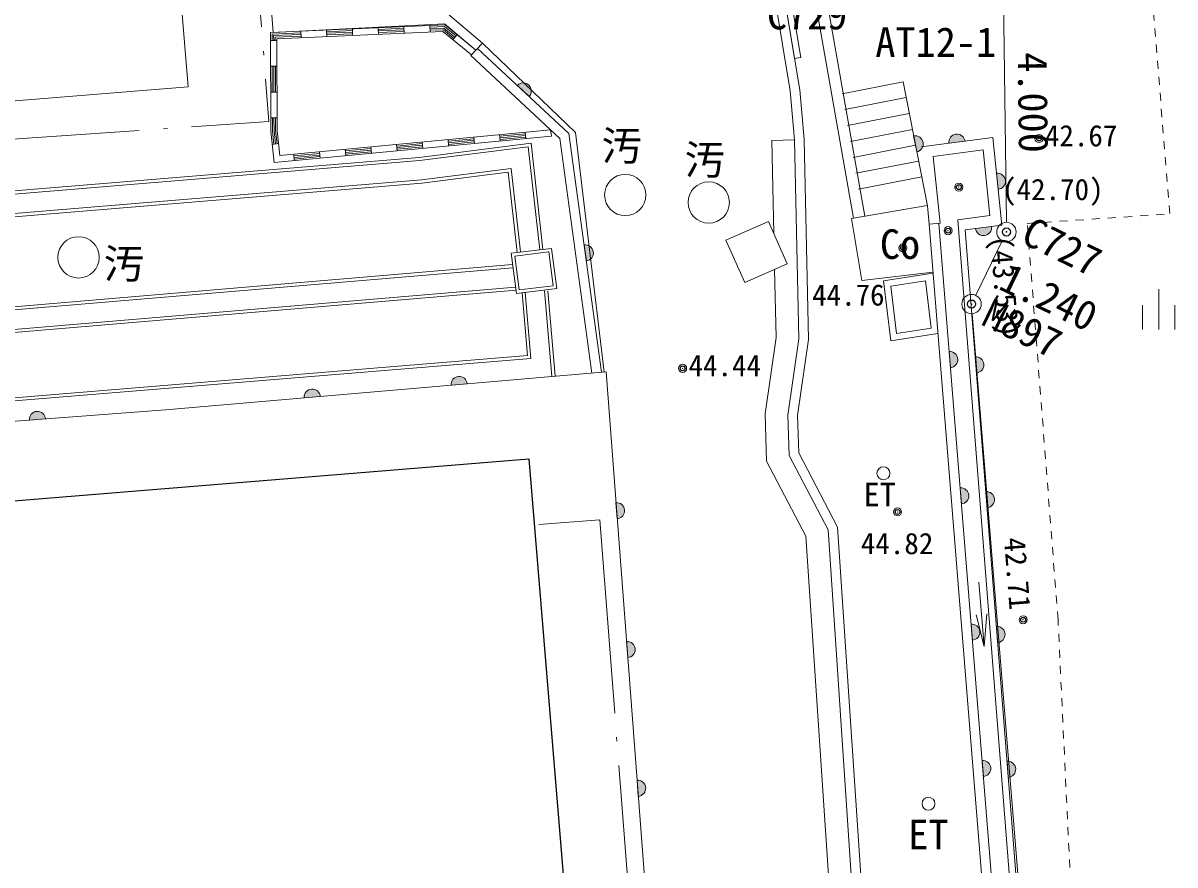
# Model space of a CAD drawing. Units: millimetres, scale not verified. Extents: x -29071210 to -28860960, y -117775216 to -117329466.
# Drawn here: x -28926478 to -28908647, y -117463227 to -117450186 of the extents above; entities that cross this region are included whole.
import ezdxf
from ezdxf.enums import TextEntityAlignment as Align

# ---------------------------------------------------------------- set-up
doc = ezdxf.new("R2010")
doc.units = ezdxf.units.MM
doc.header["$LTSCALE"] = 250
doc.header["$PDMODE"] = 32
doc.header["$PDSIZE"] = 125
doc.linetypes.add('LONG_DASHED_DOTTED', pattern=[15.25, 12, -1.5, 0.25, -1.5])
doc.linetypes.add('USER8', pattern=[1, 0.5, -0.5])
for name, color, linetype, lineweight in [('H29-S-SUV', 8, 'Continuous', 13), ('S-SUV', 7, 'Continuous', 13), ('S-SUV-HTXT', 7, 'Continuous', 13), ('S-SUV-ROW', 7, 'Continuous', 15), ('S-SUV-SRVR', 3, 'Continuous', 13)]:
    doc.layers.add(name, color=color, linetype=linetype, lineweight=lineweight)
doc.layers.add('S-SUV-BMK', color=7, linetype='Continuous')
doc.styles.add('ＭＳ ゴシック', font='')
doc.styles.get('ＭＳ ゴシック').set_extended_font_data('MS Gothic')

# ---------------------------------------------------------------- blocks, each defined once
blk = doc.blocks.new('ﾌﾟﾛｯﾄﾏｰｸ-03_1')
at = {"color": 3, "linetype": 'Continuous', "lineweight": 25}
blk.add_circle((0, 0), 0.5, dxfattribs=at)
at = {"color": 3}
blk.add_point((0, 0), dxfattribs=at)
blk = doc.blocks.new('open_arrow')
at = {"color": 0, "linetype": 'Continuous', "lineweight": -2}
blk.add_lwpolyline([(7.5, 1.25), (0, 0), (7.5, -1.25)], dxfattribs=at)
blk = doc.blocks.new('荒地')
at = {"color": 7, "linetype": 'Continuous', "lineweight": 13}
for p, q in [((0, -1.25), (0, 1.25)), ((-1, 0.25), (-1, -1.25)), ((1, 0.25), (1, -1.25))]:
    blk.add_line(p, q, dxfattribs=at)
blk = doc.blocks.new('ﾌﾟﾛｯﾄﾏｰｸ-03')
at = {"color": 7, "linetype": 'Continuous', "lineweight": 15}
blk.add_circle((0, 0), 0.5, dxfattribs=at)
at = {"color": 7}
blk.add_point((0, 0), dxfattribs=at)

msp = doc.modelspace()

# ---------------------------------------------------------------- hatches: boundary and pattern name
at = {"layer": 'H29-S-SUV'}
for points in [[(-28918826.4, -117451154.7, -1), (-28918643.6, -117451325.3)], [(-28912691.5, -117451935.8, -1), (-28912643.5, -117452181.2)], [(-28912144.5, -117452048.2, -0.99999), (-28911896.7, -117452015.5)], [(-28911408.3, -117452513.4, -0.41421), (-28911271.1, -117452624.8, -0.41421), (-28911382.5, -117452762.1)], [(-28911485.4, -117453338.1, -1), (-28911733.2, -117453370.8)], [(-28917791.6, -117453624, -0.99999), (-28917757.6, -117453871.7)], [(-28912123.5, -117455524.9, 0.41422), (-28912009, -117455390.2, 0.41422), (-28912143.7, -117455275.7)], [(-28911719.7, -117455605, 0.41421), (-28911604.9, -117455470.6, 0.41421), (-28911739.3, -117455355.8)], [(-28919602.9, -117455774.5, 1), (-28919852, -117455795.9)], [(-28921876.3, -117455969.7, 0.41421), (-28922011.5, -117455855.9, 0.41421), (-28922125.4, -117455991.1)], [(-28926131.2, -117456316.4, 0.41421), (-28926265.3, -117456201.2, 0.41421), (-28926380.5, -117456335.3)], [(-28911953.2, -117457635.2, 1), (-28911973.3, -117457386)], [(-28911555.5, -117457693.4, 0.41421), (-28911440.6, -117457559, 0.41421), (-28911575.1, -117457444.2)], [(-28917281.3, -117457864.4, 0.41422), (-28917166.1, -117457730.3, 0.41422), (-28917300.3, -117457615.1)], [(-28911782.8, -117459745.4, 0.41422), (-28911668.2, -117459610.8, 0.41422), (-28911802.9, -117459496.2)], [(-28911391.2, -117459781.8, 1), (-28911410.8, -117459532.6)], [(-28917118.1, -117460014.1, 0.41422), (-28917002.9, -117459880, 0.41422), (-28917137, -117459764.8)], [(-28911612.4, -117461855.7, 0.41422), (-28911497.8, -117461721.1, 0.41422), (-28911632.5, -117461606.5)], [(-28911226.9, -117461870.2, 0.41422), (-28911112.1, -117461735.8, 0.41422), (-28911246.5, -117461620.9)], [(-28916954.9, -117462163.9, 0.41422), (-28916839.7, -117462029.8, 0.41422), (-28916973.8, -117461914.6)]]:
    msp.add_hatch(color=256, dxfattribs=at).paths.add_polyline_path(points)

# ---------------------------------------------------------------- linework, layer by layer
for p, q in [((-28914537, -117450738), (-28916276, -117440235)), ((-28914438.3, -117450721.7), (-28916177.3, -117440218.7)), ((-28914602, -117451239), (-28915508, -117445801)), ((-28914453, -117451220.3), (-28915360, -117445776.3)), ((-28922924.5, -117446402.1), (-28922606.8, -117450331.1)), ((-28924133, -117448618), (-28923923, -117451173)), ((-28919902, -117450046), (-28919366.8, -117450497.6)), ((-28922649, -117450334), (-28919946, -117450214)), ((-28922606.8, -117450331.1), (-28919953.6, -117450198.8)), ((-28921380.4, -117450277.7), (-28921376, -117450377.6)), ((-28920976.4, -117450359.8), (-28920980.8, -117450259.9)), ((-28920979.7, -117450284.9), (-28920580.1, -117450267.2)), ((-28920978.6, -117450309.9), (-28920579, -117450292.2)), ((-28920581.2, -117450242.2), (-28920576.8, -117450342.1)), ((-28920181.6, -117450224.5), (-28920177.2, -117450324.4)), ((-28919954.5, -117450239.4), (-28920180.5, -117450249.4)), ((-28920179.4, -117450274.4), (-28919962.9, -117450264.8)), ((-28919971.4, -117450290.2), (-28920178.3, -117450299.4)), ((-28919971.4, -117450290.2), (-28919807.5, -117450424.7)), ((-28919791.6, -117450405.4), (-28919962.9, -117450264.8)), ((-28919954.5, -117450239.4), (-28919775.8, -117450386.1)), ((-28919953.6, -117450198.8), (-28919468.7, -117450607.9)), ((-28919946, -117450214), (-28919467.6, -117450606.7)), ((-28922643, -117451862), (-28922649, -117450334)), ((-28922648.5, -117450456.3), (-28922548.5, -117450455.9)), ((-28922623.9, -117450357.9), (-28922178.5, -117450338.1)), ((-28922623.9, -117450357.9), (-28922623.5, -117450456.2)), ((-28922177.4, -117450363.1), (-28922598.8, -117450381.8)), ((-28922598.5, -117450456.1), (-28922598.8, -117450381.8)), ((-28922573.7, -117450405.7), (-28922176.3, -117450388.1)), ((-28922573.7, -117450405.7), (-28922573.5, -117450456)), ((-28922548.6, -117450429.6), (-28919979.8, -117450315.6)), ((-28922543, -117451856.5), (-28922548.6, -117450429.6)), ((-28922179.6, -117450313.2), (-28922175.2, -117450413.1)), ((-28921775.6, -117450395.3), (-28921780, -117450295.4)), ((-28921778.9, -117450320.4), (-28921379.3, -117450302.7)), ((-28921777.8, -117450345.4), (-28921378.2, -117450327.6)), ((-28921776.7, -117450370.3), (-28921377.1, -117450352.6)), ((-28920977.5, -117450334.9), (-28920577.9, -117450317.1)), ((-28919979.8, -117450315.6), (-28919535.6, -117450680.2)), ((-28919759.9, -117450366.8), (-28919823.3, -117450444.1)), ((-28919368, -117450499), (-28919544.4, -117450689.6)), ((-28919368, -117450499), (-28917928, -117451884)), ((-28919544.4, -117450689.6), (-28918169.4, -117451973.2)), ((-28914537, -117450738), (-28914438.3, -117450721.7)), ((-28922646.9, -117450856.3), (-28922547, -117450855.9)), ((-28922620.4, -117451256.2), (-28922621.9, -117450856.2)), ((-28922595.4, -117451256.1), (-28922596.9, -117450856.1)), ((-28922570.4, -117451256), (-28922571.9, -117450856)), ((-28923923, -117451173), (-28926728, -117451403.5)), ((-28912856, -117451097), (-28913797.3, -117451281.5)), ((-28912479, -117453020), (-28912856, -117451097)), ((-28922545.4, -117451255.9), (-28922645.4, -117451256.2)), ((-28914538, -117451997), (-28914602, -117451239)), ((-28914388.1, -117451989), (-28914453, -117451220.3)), ((-28912807.9, -117451342.3), (-28913755.3, -117451528.1)), ((-28922643.8, -117451656.2), (-28922543.8, -117451655.9)), ((-28922618, -117451860.6), (-28922618.8, -117451656.1)), ((-28922593.8, -117451656.1), (-28922593, -117451859.2)), ((-28922568, -117451857.9), (-28922568.8, -117451656)), ((-28912759.8, -117451587.7), (-28913713.2, -117451774.6)), ((-28922591, -117452348), (-28922643, -117451862)), ((-28922618, -117451860.6), (-28922596.4, -117452062.7)), ((-28922571.5, -117452060), (-28922593, -117451859.2)), ((-28922568, -117451857.9), (-28922546.7, -117452057.4)), ((-28922502.1, -117452239.1), (-28922543, -117451856.5)), ((-28918306.5, -117451839.5), (-28922502.1, -117452239.1)), ((-28918704.7, -117451877.4), (-28918695.2, -117451976.9)), ((-28918297, -117451939), (-28918312.1, -117451840)), ((-28917928, -117451884), (-28917481.1, -117455592.3)), ((-28912711.7, -117451833), (-28913671.2, -117452021.1)), ((-28922621.2, -117452065.4), (-28922521.8, -117452054.7)), ((-28918297, -117451939), (-28922591, -117452348)), ((-28920686.2, -117452166.6), (-28920695.7, -117452067)), ((-28920295.1, -117452054), (-28920693.3, -117452091.9)), ((-28918615, -117452049.3), (-28920344.6, -117452268.1)), ((-28920297.5, -117452029.1), (-28920288, -117452128.6)), ((-28919889.8, -117452090.7), (-28919899.3, -117451991.2)), ((-28919498.7, -117451978.1), (-28919896.9, -117452016)), ((-28919496.3, -117452003), (-28919894.5, -117452040.9)), ((-28919494, -117452027.9), (-28919892.2, -117452065.8)), ((-28919501.1, -117451953.2), (-28919491.6, -117452052.8)), ((-28919093.4, -117452014.9), (-28919102.9, -117451915.3)), ((-28918702.3, -117451902.3), (-28919100.5, -117451940.2)), ((-28918699.9, -117451927.2), (-28919098.1, -117451965.1)), ((-28918697.6, -117451952), (-28919095.8, -117451990)), ((-28918429.5, -117453693.2), (-28918615, -117452049.3)), ((-28918169.4, -117451973.2), (-28917670.9, -117455608.6)), ((-28914887.9, -117452004.7), (-28914538, -117451997)), ((-28914887.9, -117452004.7), (-28914856, -117453453.1)), ((-28914470, -117455079), (-28914538, -117451997)), ((-28914319.8, -117455088), (-28914388.1, -117451989)), ((-28922279, -117452318.3), (-28922288.5, -117452218.7)), ((-28921887.9, -117452205.7), (-28922286.1, -117452243.6)), ((-28921885.5, -117452230.6), (-28922283.7, -117452268.5)), ((-28921890.3, -117452180.8), (-28921880.8, -117452280.4)), ((-28921482.6, -117452242.4), (-28921492.1, -117452142.9)), ((-28921091.5, -117452129.8), (-28921489.7, -117452167.8)), ((-28921089.1, -117452154.7), (-28921487.3, -117452192.6)), ((-28921086.8, -117452179.6), (-28921485, -117452217.5)), ((-28921093.9, -117452104.9), (-28921084.4, -117452204.5)), ((-28920292.7, -117452078.9), (-28920690.9, -117452116.8)), ((-28920290.4, -117452103.8), (-28920688.6, -117452141.7)), ((-28918659, -117452105.2), (-28920339.4, -117452317.8)), ((-28918479.2, -117453698.8), (-28918659, -117452105.2)), ((-28912663.6, -117452078.3), (-28913629.1, -117452267.6)), ((-28912389, -117452252), (-28911617, -117452150)), ((-28912389, -117452252), (-28912281.3, -117453288.2)), ((-28911617, -117452150), (-28911511, -117453170)), ((-28920344.6, -117452268.1), (-28963793.9, -117455854.4)), ((-28920339.4, -117452317.8), (-28963789.8, -117455904.2)), ((-28921883.2, -117452255.5), (-28922281.3, -117452293.4)), ((-28912615.5, -117452323.6), (-28913587.1, -117452514.1)), ((-28918923, -117452441), (-28920308.2, -117452616.3)), ((-28918967, -117452497), (-28920303, -117452666)), ((-28918827, -117453738), (-28918967, -117452497)), ((-28918777.3, -117453732.4), (-28918923, -117452441)), ((-28912567.4, -117452569), (-28913545, -117452760.6)), ((-28920308.2, -117452616.3), (-28963765.1, -117456203.2)), ((-28920303, -117452666), (-28963761, -117456253)), ((-28912480.2, -117453013.7), (-28913655.9, -117453214.2)), ((-28912453.5, -117453302.1), (-28912479, -117453020)), ((-28915597, -117453552), (-28914941, -117453261)), ((-28914941, -117453261), (-28914651, -117453916)), ((-28913492, -117454175), (-28913655.9, -117453214.2)), ((-28912281.3, -117453288.2), (-28912453.5, -117453302.1)), ((-28912453.5, -117453302.1), (-28911431.2, -117465963.8)), ((-28911281.6, -117465951.7), (-28912304, -117453290)), ((-28912006.4, -117453235.5), (-28911511, -117453170)), ((-28912006.4, -117453235.5), (-28911007.9, -117465930.2)), ((-28918295.7, -117453676.4), (-28918920, -117453752.5)), ((-28918216, -117454299.5), (-28918295.7, -117453676.4)), ((-28915597, -117453552), (-28915307, -117454207)), ((-28918920, -117453752.5), (-28918840.3, -117454375.6)), ((-28918864, -117453796), (-28918339, -117453732)), ((-28918864, -117453796), (-28918797, -117454320)), ((-28918339, -117453732), (-28918272, -117454256)), ((-28937706.9, -117455515.5), (-28918900, -117453929)), ((-28937702.9, -117455565.4), (-28918895.8, -117453978.8)), ((-28915307, -117454207), (-28914651, -117453916)), ((-28914843.9, -117454001.6), (-28914820.6, -117455057.9)), ((-28912393.5, -117454045.8), (-28913492, -117454175)), ((-28912392.2, -117454061.6), (-28913158, -117454180)), ((-28913158, -117454180), (-28913044.8, -117455108.6)), ((-28913047, -117454264), (-28912510, -117454181)), ((-28912510, -117454181), (-28912421, -117454911)), ((-28937677.7, -117455864.3), (-28918853, -117454276.3)), ((-28937673.5, -117455914.1), (-28918846.7, -117454325.9)), ((-28918840.3, -117454375.6), (-28918216, -117454299.5)), ((-28918797, -117454320), (-28918272, -117454256)), ((-28918671, -117455337), (-28918754, -117454366)), ((-28918616.9, -117455382.7), (-28918704.2, -117454361.7)), ((-28918291.9, -117455661.9), (-28918405.3, -117454336.2)), ((-28918242.1, -117455657.7), (-28918355.5, -117454331.9)), ((-28913047, -117454264), (-28912958, -117454994)), ((-28912958, -117454994), (-28912421, -117454911)), ((-28914820.6, -117455057.9), (-28914989.8, -117456239.4)), ((-28914639, -117456259), (-28914470, -117455079)), ((-28914488.7, -117456267.4), (-28914319.8, -117455088)), ((-28913044.8, -117455108.6), (-28912316.7, -117454996.1)), ((-28938169, -117456940), (-28918671, -117455337)), ((-28938164.9, -117456989.8), (-28918616.9, -117455382.7)), ((-28914989.8, -117456239.4), (-28914967.4, -117456973.9)), ((-28914620, -117456883), (-28914639, -117456259)), ((-28914471.1, -117456844), (-28914488.7, -117456267.4)), ((-28914017, -117458037), (-28914620, -117456883)), ((-28913869.4, -117457995.5), (-28914471.1, -117456844)), ((-28914967.4, -117456973.9), (-28914361.3, -117458133.8)), ((-28914361.3, -117458133.8), (-28913824.1, -117466150.1)), ((-28913474.9, -117466126.7), (-28914017, -117458037)), ((-28913325.2, -117466116.7), (-28913869.4, -117457995.5))]:
    msp.add_line(p, q, dxfattribs=at)
at = {"layer": 'H29-S-SUV', "linetype": 'LONG_DASHED_DOTTED'}
for p, q in [((-28923019, -117447256), (-28922672, -117451714)), ((-28927672, -117452058), (-28922672, -117451714)), ((-28918495, -117457954), (-28917552, -117457883)), ((-28917552, -117457883), (-28916890.1, -117466358.4))]:
    msp.add_line(p, q, dxfattribs=at)
at = {"layer": 'H29-S-SUV', "lineweight": 25}
for p, q in [((-28964870, -117460695), (-28918646, -117456938)), ((-28918646, -117456938), (-28917867, -117466432))]:
    msp.add_line(p, q, dxfattribs=at)
at = {"layer": 'H29-S-SUV'}
for points in [[(-28922138.4, -117412296), (-28920069.1, -117421565.7), (-28918222.2, -117429974.7), (-28916825.9, -117435546), (-28915647.2, -117440170.1), (-28914380.6, -117447864), (-28913445, -117453178.1)], [(-28922298.5, -117412404.8), (-28920244.9, -117421604.7), (-28918397.5, -117430015.9), (-28917000.4, -117435590.1), (-28915823.6, -117440207), (-28914558, -117447894.2), (-28913622.6, -117453207.5)], [(-28917521.2, -117455595.8), (-28918028, -117451900), (-28919442, -117450580)], [(-28910908.2, -117465922.3), (-28911893.8, -117453392), (-28911324.8, -117453316.9), (-28911466, -117451958.6), (-28912575.2, -117452105.1)], [(-28916638, -117466338.7), (-28917454, -117455590), (-28924274.3, -117456175.6), (-28938145.4, -117457227.3), (-28938465.4, -117457251.6), (-28950501.1, -117458242.1), (-28959869, -117459013), (-28959980, -117457738), (-28963488, -117458074), (-28963510, -117458144), (-28964639, -117458242), (-28964925.8, -117454551.6)]]:
    msp.add_lwpolyline(points, dxfattribs=at)
for points in [[(-28918826.4, -117451154.7, -1), (-28918643.6, -117451325.3)], [(-28912691.5, -117451935.8, -1), (-28912643.5, -117452181.2)], [(-28912144.5, -117452048.2, -0.99999), (-28911896.7, -117452015.5)], [(-28911408.3, -117452513.4, -0.41421), (-28911271.1, -117452624.8, -0.41421), (-28911382.5, -117452762.1)], [(-28911485.4, -117453338.1, -1), (-28911733.2, -117453370.8)], [(-28917791.6, -117453624, -0.99999), (-28917757.6, -117453871.7)], [(-28912123.5, -117455524.9, 0.41422), (-28912009, -117455390.2, 0.41422), (-28912143.7, -117455275.7)], [(-28911719.7, -117455605, 0.41421), (-28911604.9, -117455470.6, 0.41421), (-28911739.3, -117455355.8)], [(-28919602.9, -117455774.5, 1), (-28919852, -117455795.9)], [(-28921876.3, -117455969.7, 0.41421), (-28922011.5, -117455855.9, 0.41421), (-28922125.4, -117455991.1)], [(-28926131.2, -117456316.4, 0.41421), (-28926265.3, -117456201.2, 0.41421), (-28926380.5, -117456335.3)], [(-28911953.2, -117457635.2, 1), (-28911973.3, -117457386)], [(-28911555.5, -117457693.4, 0.41421), (-28911440.6, -117457559, 0.41421), (-28911575.1, -117457444.2)], [(-28917281.3, -117457864.4, 0.41422), (-28917166.1, -117457730.3, 0.41422), (-28917300.3, -117457615.1)], [(-28911782.8, -117459745.4, 0.41422), (-28911668.2, -117459610.8, 0.41422), (-28911802.9, -117459496.2)], [(-28911391.2, -117459781.8, 1), (-28911410.8, -117459532.6)], [(-28917118.1, -117460014.1, 0.41422), (-28917002.9, -117459880, 0.41422), (-28917137, -117459764.8)], [(-28911612.4, -117461855.7, 0.41422), (-28911497.8, -117461721.1, 0.41422), (-28911632.5, -117461606.5)], [(-28911226.9, -117461870.2, 0.41422), (-28911112.1, -117461735.8, 0.41422), (-28911246.5, -117461620.9)], [(-28916954.9, -117462163.9, 0.41422), (-28916839.7, -117462029.8, 0.41422), (-28916973.8, -117461914.6)]]:
    msp.add_lwpolyline(points, format="xyb", close=True, dxfattribs=at)
for centre, radius in [((-28917156, -117452850), 320), ((-28915864, -117452966), 320), ((-28925619, -117453816), 320), ((-28913159.4, -117457160.1), 100), ((-28912462.4, -117462278.6), 100)]:
    msp.add_circle(centre, radius, dxfattribs=at)
at = {"layer": 'S-SUV', "linetype": 'USER8'}
msp.add_line((-28909019.9, -117449524.5), (-28908725.1, -117453144.6), dxfattribs=at)
at = {"layer": 'S-SUV'}
msp.add_line((-28911682.7, -117458845.5), (-28911600.8, -117459842.1), dxfattribs=at)
at = {"layer": 'S-SUV', "linetype": 'USER8'}
msp.add_lwpolyline([(-28910038, -117468260), (-28910457, -117459427), (-28910932.8, -117453290.3), (-28908725.1, -117453144.6)], dxfattribs=at)
at = {"layer": 'S-SUV-ROW'}
for p, q in [((-28911301.2, -117449573), (-28911256.8, -117453273)), ((-28911320.4, -117453558), (-28911730.6, -117454404)), ((-28911783.8, -117454688.5), (-28909607.2, -117481468.5))]:
    msp.add_line(p, q, dxfattribs=at)

# ---------------------------------------------------------------- block references
at = {"layer": 'S-SUV', "xscale": 250, "yscale": 250}
msp.add_blockref('荒地', (-28908896.6, -117454619.2), dxfattribs=at)
at = {"layer": 'S-SUV', "xscale": 66.7, "yscale": 66.7, "rotation": 94.7}
msp.add_blockref('open_arrow', (-28911600.8, -117459842.1), dxfattribs=at)
at = {"layer": 'S-SUV-BMK', "xscale": 300, "yscale": 300}
for p in [(-28911255, -117453423), (-28911796, -117454539)]:
    msp.add_blockref('ﾌﾟﾛｯﾄﾏｰｸ-03', p, dxfattribs=at)
at = {"layer": 'S-SUV-SRVR', "xscale": 75, "yscale": 75}
for p in [(-28910751, -117451975), (-28911992.6, -117452728.5), (-28912158.9, -117453402.2), (-28912858, -117453670), (-28916268, -117455535), (-28912940, -117457759), (-28910997.1, -117459429)]:
    msp.add_blockref('ﾌﾟﾛｯﾄﾏｰｸ-03_1', p, dxfattribs=at)

# ---------------------------------------------------------------- texts
at = {"layer": 'H29-S-SUV', "style": 'ＭＳ ゴシック'}
for s, height, p in [('汚', 458.2, (-28917209.1, -117452087)), ('汚', 458.2, (-28915923.9, -117452304.2)), ('Co', 458.2, (-28912903, -117453610.8)), ('汚', 458.2, (-28924916.2, -117453913.9)), ('ET', 366.6, (-28913216.1, -117457488.5)), ('ET', 458.2, (-28912463.7, -117462753.9))]:
    msp.add_text(s, height=height, dxfattribs=at).set_placement(p, align=Align.MIDDLE_CENTER)
at = {"layer": 'S-SUV-BMK', "style": 'ＭＳ ゴシック'}
msp.add_text('C729', height=458.2, dxfattribs=at).set_placement((-28914964.1, -117449826.6), align=Align.TOP_LEFT)
for s, p in [('C727', (-28910854.5, -117453169.9)), ('M897', (-28911468.5, -117454436.5))]:
    msp.add_text(s, height=458.2, rotation=334.137, dxfattribs=at).set_placement(p, align=Align.TOP_LEFT)
at = {"layer": 'S-SUV-HTXT', "style": 'ＭＳ ゴシック'}
for s, rotation, p in [('4.000', 270.688, (-28910841.5, -117451417.8)), ('1.240', 334.137, (-28910597.5, -117454430.8))]:
    msp.add_text(s, height=458.2, rotation=rotation, dxfattribs=at).set_placement(p, align=Align.MIDDLE_CENTER)
at = {"layer": 'S-SUV-SRVR', "color": 7, "style": 'ＭＳ ゴシック'}
msp.add_text('AT12-1', height=458.2, dxfattribs=at).set_placement((-28913285.2, -117450251.9), align=Align.TOP_LEFT)
at = {"layer": 'S-SUV-SRVR', "style": 'ＭＳ ゴシック'}
for s, p in [('42.67', (-28910660.1, -117452195.2)), ('44.76', (-28914263.6, -117454662.1)), ('44.44', (-28916177.1, -117455755.2)), ('44.82', (-28913509.1, -117458511.6))]:
    msp.add_text(s, height=329.9, dxfattribs=at).set_placement(p, align=Align.BOTTOM_LEFT)
msp.add_text('(42.70)', height=329.9, dxfattribs=at).set_placement((-28910537.2, -117453027.9), align=Align.BOTTOM_CENTER)
msp.add_text('(43.53)', height=329.9, rotation=274.497, dxfattribs=at).set_placement((-28911543.5, -117454283.7), align=Align.BOTTOM_CENTER)
msp.add_text('42.71', height=329.9, rotation=274.497, dxfattribs=at).set_placement((-28911392.3, -117458173.3), align=Align.BOTTOM_LEFT)

doc.saveas('drawing.dxf')
